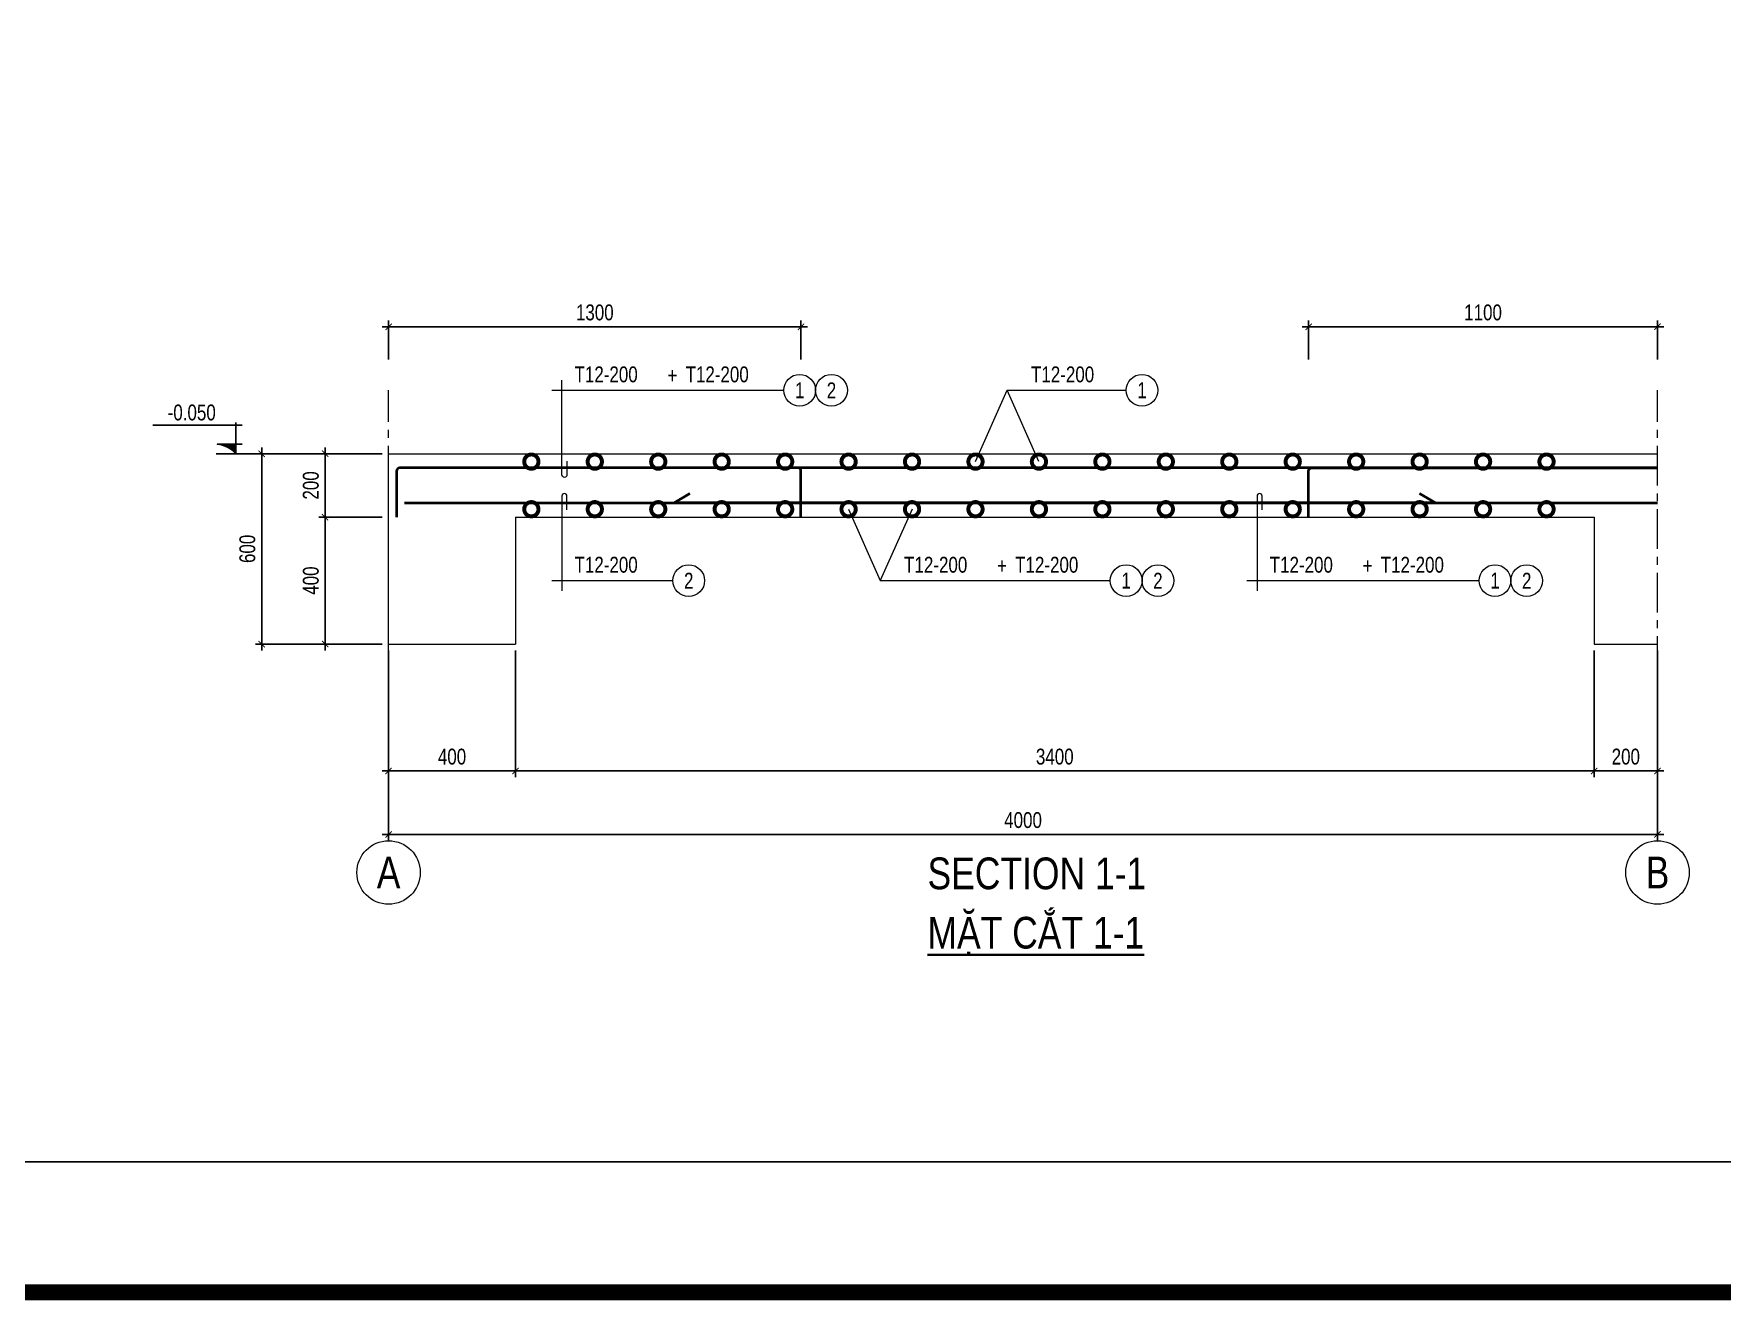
# Model space of a CAD drawing. Header units: millimetres. Extents: x 925681 to 1410834, y 71669 to 296428.
# Drawn here: x 1313414 to 1318736, y 119860 to 123852 of the extents above; entities that cross this region are included whole.
import ezdxf
from ezdxf.enums import TextEntityAlignment as Align

# ---------------------------------------------------------------- set-up
doc = ezdxf.new("R2010")
doc.units = ezdxf.units.MM
doc.header["$LTSCALE"] = 100
doc.linetypes.add('CENTER', pattern=[2, 1.25, -0.25, 0.25, -0.25])
for name, color, linetype, lineweight in [('Ap0101_grid', 145, 'CENTER', 18), ('Ap0102_dim', 145, 'Continuous', 25), ('Ap0103_level', 203, 'Continuous', 25), ('Ap0104_leader', 145, 'Continuous', 25), ('Ap0203_T', 243, 'Continuous', 35), ('Ap0205_T', 253, 'Continuous', 50), ('Ap0310_PSS', 130, 'Continuous', 18), ('Ap0314_Kh', 253, 'Continuous', 15), ('Ap0402_Reinf.S', 6, 'Continuous', 35), ('Ap0404_Reinf.slab', 5, 'Continuous', 40), ('Ap0405_Reinf.slab bot', 201, 'Continuous', 40), ('Ap0406_RT_Slab', 71, 'Continuous', 20)]:
    doc.layers.add(name, color=color, linetype=linetype, lineweight=lineweight)
doc.styles.add('Ap_vn_vni.shx', font='vn_vni.shx', dxfattribs={"width": 0.8})
doc.styles.add('Ap_Vni-helve', font='', dxfattribs={"width": 0.8, "height": 1})
doc.styles.add('Text Chuan', font='1.shx', dxfattribs={"width": 0.8})
doc.styles.get('Ap_Vni-helve').set_extended_font_data('VNI-Helve')
doc.dimstyles.new('Ap_Model', dxfattribs={"dimscale": 100, "dimtxt": 2.5, "dimasz": 1, "dimexe": 1, "dimexo": 1, "dimgap": 1, "dimtad": 1, "dimdec": 0, "dimzin": 3, "dimdsep": 46, "dimtxsty": 'Ap_vn_vni.shx', "dimblk": 'ARCHTICK', "dimcen": 1, "dimdle": 1, "dimclrd": 256, "dimclre": 256, "dimclrt": 7, "dimazin": 2, "dimtfac": 100, "dimtdec": 0, "dimtix": 1, "dimtmove": 2, "dimatfit": 2, "dimldrblk": 'OPEN30', "dimfxl": 1, "dimtolj": 1, "dimtzin": 0, "dimlwd": -1, "dimlwe": -1, "dimarcsym": 0})

# ---------------------------------------------------------------- blocks, each defined once
blk = doc.blocks.new('_ArchTick')
at = {"color": 0, "linetype": 'ByBlock', "const_width": 0.15}
blk.add_lwpolyline([(-0.5, -0.5), (0.5, 0.5)], dxfattribs=at)
blk = doc.blocks.new('*D814')
at = {"layer": 'Ap0102_dim', "transparency": 16777216}
for p, q in [((-20, -200), (-220, -200)), ((-200, -180), (-200, -620)), ((-20, -600), (-220, -600))]:
    blk.add_line(p, q, dxfattribs=at)
at = {"layer": 'Defpoints', "color": 0, "transparency": 16777216}
for p in [(0, -200), (-200, -600), (0, -600)]:
    blk.add_point(p, dxfattribs=at)
at = {"layer": 'Ap0102_dim', "transparency": 16777216, "xscale": 20, "yscale": 20, "zscale": 20}
for p, rotation in [((-200, -200), 90), ((-200, -600), 270)]:
    blk.add_blockref('_ArchTick', p, dxfattribs=dict(at, rotation=rotation))
at = {"layer": 'Ap0102_dim', "color": 7, "transparency": 16777216, "insert": (-245, -400), "char_height": 50, "attachment_point": 5, "rotation": 90, "style": 'Ap_vn_vni.shx'}
blk.add_mtext('\\A1;400', dxfattribs=at)
blk = doc.blocks.new('_Open30')
for p, q in [((-1, 0.27), (0, 0)), ((0, 0), (-1, -0.27)), ((0, 0), (-1, 0))]:
    blk.add_line(p, q)
blk = doc.blocks.new('*D815')
at = {"layer": 'Ap0102_dim', "transparency": 16777216}
for p, q in [((-20, 0), (-420, 0)), ((-400, 20), (-400, -620)), ((-20, -600), (-420, -600))]:
    blk.add_line(p, q, dxfattribs=at)
at = {"layer": 'Defpoints', "color": 0, "transparency": 16777216}
for p in [(0, 0), (-400, -600), (0, -600)]:
    blk.add_point(p, dxfattribs=at)
at = {"layer": 'Ap0102_dim', "transparency": 16777216, "xscale": 20, "yscale": 20, "zscale": 20}
for p, rotation in [((-400, 0), 90), ((-400, -600), 270)]:
    blk.add_blockref('_ArchTick', p, dxfattribs=dict(at, rotation=rotation))
at = {"layer": 'Ap0102_dim', "color": 7, "transparency": 16777216, "insert": (-445, -300), "char_height": 50, "attachment_point": 5, "rotation": 90, "style": 'Ap_vn_vni.shx'}
blk.add_mtext('\\A1;600', dxfattribs=at)
blk = doc.blocks.new('*D816')
at = {"layer": 'Ap0102_dim', "transparency": 16777216}
for p, q in [((-20, 0), (-220, 0)), ((-200, 20), (-200, -220)), ((-20, -200), (-220, -200))]:
    blk.add_line(p, q, dxfattribs=at)
at = {"layer": 'Defpoints', "color": 0, "transparency": 16777216}
for p in [(0, 0), (-200, -200), (0, -200)]:
    blk.add_point(p, dxfattribs=at)
at = {"layer": 'Ap0102_dim', "transparency": 16777216, "xscale": 20, "yscale": 20, "zscale": 20}
for p, rotation in [((-200, 0), 90), ((-200, -200), 270)]:
    blk.add_blockref('_ArchTick', p, dxfattribs=dict(at, rotation=rotation))
at = {"layer": 'Ap0102_dim', "color": 7, "transparency": 16777216, "insert": (-245, -100), "char_height": 50, "attachment_point": 5, "rotation": 90, "style": 'Ap_vn_vni.shx'}
blk.add_mtext('\\A1;200', dxfattribs=at)
blk = doc.blocks.new('*D817')
at = {"layer": 'Ap0102_dim', "transparency": 16777216}
for p, q in [((0, -620), (0, -1020)), ((400, -620), (400, -1020)), ((-20, -1000), (420, -1000))]:
    blk.add_line(p, q, dxfattribs=at)
at = {"layer": 'Defpoints', "color": 0, "transparency": 16777216}
for p in [(0, -600), (400, -600), (400, -1000)]:
    blk.add_point(p, dxfattribs=at)
at = {"layer": 'Ap0102_dim', "transparency": 16777216, "xscale": 20, "yscale": 20, "zscale": 20, "rotation": 180}
blk.add_blockref('_ArchTick', (0, -1000), dxfattribs=at)
at = {"layer": 'Ap0102_dim', "transparency": 16777216, "xscale": 20, "yscale": 20, "zscale": 20}
blk.add_blockref('_ArchTick', (400, -1000), dxfattribs=at)
at = {"layer": 'Ap0102_dim', "color": 7, "transparency": 16777216, "insert": (200, -955), "char_height": 50, "attachment_point": 5, "style": 'Ap_vn_vni.shx'}
blk.add_mtext('\\A1;400', dxfattribs=at)
blk = doc.blocks.new('*D818')
at = {"layer": 'Ap0102_dim', "transparency": 16777216}
for p, q in [((400, -620), (400, -1020)), ((3800, -620), (3800, -1020)), ((380, -1000), (3820, -1000))]:
    blk.add_line(p, q, dxfattribs=at)
at = {"layer": 'Defpoints', "color": 0, "transparency": 16777216}
for p in [(400, -600), (3800, -600), (3800, -1000)]:
    blk.add_point(p, dxfattribs=at)
at = {"layer": 'Ap0102_dim', "transparency": 16777216, "xscale": 20, "yscale": 20, "zscale": 20, "rotation": 180}
blk.add_blockref('_ArchTick', (400, -1000), dxfattribs=at)
at = {"layer": 'Ap0102_dim', "transparency": 16777216, "xscale": 20, "yscale": 20, "zscale": 20}
blk.add_blockref('_ArchTick', (3800, -1000), dxfattribs=at)
at = {"layer": 'Ap0102_dim', "color": 7, "transparency": 16777216, "insert": (2100, -955), "char_height": 50, "attachment_point": 5, "style": 'Ap_vn_vni.shx'}
blk.add_mtext('\\A1;3400', dxfattribs=at)
blk = doc.blocks.new('*D819')
at = {"layer": 'Ap0102_dim', "transparency": 16777216}
for p, q in [((3800, -620), (3800, -1020)), ((4000, -620), (4000, -1020)), ((3780, -1000), (4020, -1000))]:
    blk.add_line(p, q, dxfattribs=at)
at = {"layer": 'Defpoints', "color": 0, "transparency": 16777216}
for p in [(3800, -600), (4000, -600), (4000, -1000)]:
    blk.add_point(p, dxfattribs=at)
at = {"layer": 'Ap0102_dim', "transparency": 16777216, "xscale": 20, "yscale": 20, "zscale": 20, "rotation": 180}
blk.add_blockref('_ArchTick', (3800, -1000), dxfattribs=at)
at = {"layer": 'Ap0102_dim', "transparency": 16777216, "xscale": 20, "yscale": 20, "zscale": 20}
blk.add_blockref('_ArchTick', (4000, -1000), dxfattribs=at)
at = {"layer": 'Ap0102_dim', "color": 7, "transparency": 16777216, "insert": (3900, -955), "char_height": 50, "attachment_point": 5, "style": 'Ap_vn_vni.shx'}
blk.add_mtext('\\A1;200', dxfattribs=at)
blk = doc.blocks.new('*D820')
at = {"layer": 'Ap0102_dim', "transparency": 16777216}
for p, q in [((0, -620), (0, -1220)), ((4000, -620), (4000, -1220)), ((-20, -1200), (4020, -1200))]:
    blk.add_line(p, q, dxfattribs=at)
at = {"layer": 'Defpoints', "color": 0, "transparency": 16777216}
for p in [(0, -600), (4000, -600), (4000, -1200)]:
    blk.add_point(p, dxfattribs=at)
at = {"layer": 'Ap0102_dim', "transparency": 16777216, "xscale": 20, "yscale": 20, "zscale": 20, "rotation": 180}
blk.add_blockref('_ArchTick', (0, -1200), dxfattribs=at)
at = {"layer": 'Ap0102_dim', "transparency": 16777216, "xscale": 20, "yscale": 20, "zscale": 20}
blk.add_blockref('_ArchTick', (4000, -1200), dxfattribs=at)
at = {"layer": 'Ap0102_dim', "color": 7, "transparency": 16777216, "insert": (2000, -1155), "char_height": 50, "attachment_point": 5, "style": 'Ap_vn_vni.shx'}
blk.add_mtext('\\A1;4000', dxfattribs=at)
blk = doc.blocks.new('*D821')
at = {"layer": 'Ap0102_dim', "transparency": 16777216}
for p, q in [((-20, 400), (1320, 400)), ((0, 296.7), (0, 420)), ((1300, 296.7), (1300, 420))]:
    blk.add_line(p, q, dxfattribs=at)
at = {"layer": 'Defpoints', "color": 0, "transparency": 16777216}
for p in [(1300, 400), (0, 276.7), (1300, 276.7)]:
    blk.add_point(p, dxfattribs=at)
at = {"layer": 'Ap0102_dim', "transparency": 16777216, "xscale": 20, "yscale": 20, "zscale": 20, "rotation": 180}
blk.add_blockref('_ArchTick', (0, 400), dxfattribs=at)
at = {"layer": 'Ap0102_dim', "transparency": 16777216, "xscale": 20, "yscale": 20, "zscale": 20}
blk.add_blockref('_ArchTick', (1300, 400), dxfattribs=at)
at = {"layer": 'Ap0102_dim', "color": 7, "transparency": 16777216, "insert": (650, 445), "char_height": 50, "attachment_point": 5, "style": 'Ap_vn_vni.shx'}
blk.add_mtext('\\A1;1300', dxfattribs=at)
blk = doc.blocks.new('*D822')
at = {"layer": 'Ap0102_dim', "transparency": 16777216}
for p, q in [((4020, 400), (2880, 400)), ((2900, 296.7), (2900, 420)), ((4000, 296.7), (4000, 420))]:
    blk.add_line(p, q, dxfattribs=at)
at = {"layer": 'Defpoints', "color": 0, "transparency": 16777216}
for p in [(2900, 400), (2900, 276.7), (4000, 276.7)]:
    blk.add_point(p, dxfattribs=at)
at = {"layer": 'Ap0102_dim', "transparency": 16777216, "xscale": 20, "yscale": 20, "zscale": 20, "rotation": 180}
blk.add_blockref('_ArchTick', (2900, 400), dxfattribs=at)
at = {"layer": 'Ap0102_dim', "transparency": 16777216, "xscale": 20, "yscale": 20, "zscale": 20}
blk.add_blockref('_ArchTick', (4000, 400), dxfattribs=at)
at = {"layer": 'Ap0102_dim', "color": 7, "transparency": 16777216, "insert": (3450, 445), "char_height": 50, "attachment_point": 5, "style": 'Ap_vn_vni.shx'}
blk.add_mtext('\\A1;1100', dxfattribs=at)
blk = doc.blocks.new('*U699')
at = {"layer": 'Ap0104_leader', "lineweight": 13}
blk.add_line((-48, -225), (334, -225), dxfattribs=at)
blk.add_lwpolyline([(0, -1.6), (0, 41.6, 1), (-16, 41.6), (-16, -257)], format="xyb", dxfattribs=at)
at = {"layer": 'Ap0314_Kh', "color": 145}
blk.add_circle((384, -225), 50, dxfattribs=at)
at = {"layer": 'Ap0314_Kh', "color": 141, "style": 'Text Chuan', "width": 0.8}
blk.add_attdef('1', text='', height=50, rotation=360, dxfattribs=at).set_placement((384, -225), align=Align.MIDDLE)
at = {"layer": 'Ap0406_RT_Slab', "style": 'Ap_vn_vni.shx', "width": 0.8}
blk.add_attdef('T10', (24, -200), '', height=50, dxfattribs=at)
blk = doc.blocks.new('*U717')
at = {"layer": 'Ap0104_leader', "lineweight": 13}
for points in [[(-50, -470), (50, -245), (425, -245)], [(150, -470), (50, -245), (425, -245)]]:
    blk.add_lwpolyline(points, dxfattribs=at)
at = {"layer": 'Ap0314_Kh', "color": 145}
blk.add_circle((475, -245), 50, dxfattribs=at)
at = {"layer": 'Ap0314_Kh', "color": 141, "style": 'Text Chuan', "width": 0.8}
blk.add_attdef('1', text='', height=50, rotation=360, dxfattribs=at).set_placement((475, -245), align=Align.MIDDLE)
at = {"layer": 'Ap0406_RT_Slab', "style": 'Ap_vn_vni.shx', "width": 0.8}
blk.add_attdef('T10', (125, -220), '', height=50, dxfattribs=at)
blk = doc.blocks.new('*U715')
at = {"layer": 'Ap0104_leader', "lineweight": 13}
blk.add_line((-32, 0), (700, 0), dxfattribs=at)
blk.add_lwpolyline([(16, -223.4), (16, -266.6, -1), (0, -266.6), (0, 32)], format="xyb", dxfattribs=at)
at = {"layer": 'Ap0314_Kh', "color": 145}
for centre in [(750, 0), (850, 0)]:
    blk.add_circle(centre, 50, dxfattribs=at)
at = {"layer": 'Ap0314_Kh', "color": 141, "style": 'Text Chuan', "width": 0.8}
for tag, p in [('1', (750, 0)), ('2', (850, 0))]:
    blk.add_attdef(tag, text='', height=50, rotation=360, dxfattribs=at).set_placement(p, align=Align.MIDDLE)
at = {"layer": 'Ap0406_RT_Slab', "style": 'Ap_vn_vni.shx', "width": 0.8}
for tag, p in [('T10', (40, 25)), ('T12', (390, 25))]:
    blk.add_attdef(tag, p, '', height=50, dxfattribs=at)
blk.add_attdef('+', text='', height=50, dxfattribs=at).set_placement((348.6, 47), align=Align.MIDDLE)
blk = doc.blocks.new('*U716')
at = {"layer": 'Ap0104_leader', "lineweight": 13}
for points in [[(-100, 225), (0, 0), (725, 0)], [(100, 225), (0, 0), (725, 0)]]:
    blk.add_lwpolyline(points, dxfattribs=at)
at = {"layer": 'Ap0314_Kh', "color": 145}
for centre in [(775, 0), (875, 0)]:
    blk.add_circle(centre, 50, dxfattribs=at)
at = {"layer": 'Ap0314_Kh', "color": 141, "style": 'Text Chuan', "width": 0.8}
for tag, p in [('1', (775, 0)), ('2', (875, 0))]:
    blk.add_attdef(tag, text='', height=50, rotation=360, dxfattribs=at).set_placement(p, align=Align.MIDDLE)
at = {"layer": 'Ap0406_RT_Slab', "style": 'Ap_vn_vni.shx', "width": 0.8}
for tag, p in [('T10', (75, 25)), ('T12', (425, 25))]:
    blk.add_attdef(tag, p, '', height=50, dxfattribs=at)
blk.add_attdef('+', text='', height=50, dxfattribs=at).set_placement((383.6, 47), align=Align.MIDDLE)
blk = doc.blocks.new('*U738')
at = {"layer": 'Ap0104_leader', "lineweight": 13}
blk.add_line((-32, 0), (700, 0), dxfattribs=at)
blk.add_lwpolyline([(16, 223.4), (16, 266.6, 1), (0, 266.6), (0, -32)], format="xyb", dxfattribs=at)
at = {"layer": 'Ap0314_Kh', "color": 145}
for centre in [(750, 0), (850, 0)]:
    blk.add_circle(centre, 50, dxfattribs=at)
at = {"layer": 'Ap0314_Kh', "color": 141, "style": 'Text Chuan', "width": 0.8}
for tag, p in [('1', (750, 0)), ('2', (850, 0))]:
    blk.add_attdef(tag, text='', height=50, rotation=360, dxfattribs=at).set_placement(p, align=Align.MIDDLE)
at = {"layer": 'Ap0406_RT_Slab', "style": 'Ap_vn_vni.shx', "width": 0.8}
for tag, p in [('T10', (40, 25)), ('T12', (390, 25))]:
    blk.add_attdef(tag, p, '', height=50, dxfattribs=at)
blk.add_attdef('+', text='', height=50, dxfattribs=at).set_placement((348.6, 47), align=Align.MIDDLE)
blk = doc.blocks.new('SEC')
at = {"layer": 'Ap0203_T', "style": 'Ap_Vni-helve', "width": 0.8}
blk.add_attdef('VN', (0, 0), '', height=500, dxfattribs=at)
at = {"layer": 'Ap0205_T', "style": 'Ap_Vni-helve', "width": 0.8}
blk.add_attdef('ENG', (0, 935), '', height=500, dxfattribs=at)
blk = doc.blocks.new('*U813')
at = {"layer": 'Ap0103_level'}
h = blk.add_hatch(color=7, dxfattribs=at)
edge = h.paths.add_edge_path()
edge.add_line((-540.1, 30), (-481.5, 30))
edge.add_line((-481.5, 30), (-481.5, 0))
edge.add_ellipse((-547.6, -56.9), major_axis=(-61.7, 61.7), ratio=1, start_angle=265.723, end_angle=310.0937)
at = {"layer": 'Ap0101_grid'}
for p, q in [((0, -900), (0, 200)), ((4000, -900), (4000, 200))]:
    blk.add_line(p, q, dxfattribs=at)
at = {"layer": 'Ap0103_level', "color": 7}
blk.add_line((-742.8, 90), (-461.5, 90), dxfattribs=at)
blk.add_lwpolyline([(-481.5, 98.4), (-481.5, 0, 0.196059), (-540.1, 30), (-461.5, 30)], format="xyb", dxfattribs=at)
blk.add_lwpolyline([(-420, 0), (-543, 0)], dxfattribs=at)
at = {"layer": 'Ap0310_PSS'}
for p, q in [((0, 0), (4000, 0)), ((0, -600), (0, 0)), ((400, -200), (3800, -200)), ((400, -200), (400, -600)), ((3800, -200), (3800, -600)), ((0, -600), (400, -600)), ((3800, -600), (4000, -600))]:
    blk.add_line(p, q, dxfattribs=at)
at = {"layer": 'Ap0314_Kh'}
for centre in [(0, -1320), (4000, -1320)]:
    blk.add_circle(centre, 100, dxfattribs=at)
at = {"layer": 'Ap0402_Reinf.S', "const_width": 45}
for points in [[(443.8, -25, -1), (456.3, -25, -1)], [(643.8, -25, -1), (656.3, -25, -1)], [(843.8, -25, -1), (856.3, -25, -1)], [(1043.8, -25, -1), (1056.3, -25, -1)], [(1243.8, -25, -1), (1256.3, -25, -1)], [(1443.8, -25, -1), (1456.3, -25, -1)], [(1643.8, -25, -1), (1656.3, -25, -1)], [(1843.8, -25, -1), (1856.3, -25, -1)], [(2043.8, -25, -1), (2056.3, -25, -1)], [(2243.8, -25, -1), (2256.3, -25, -1)], [(2443.8, -25, -1), (2456.3, -25, -1)], [(2643.8, -25, -1), (2656.3, -25, -1)], [(2843.8, -25, -1), (2856.3, -25, -1)], [(3043.8, -25, -1), (3056.3, -25, -1)], [(3243.8, -25, -1), (3256.3, -25, -1)], [(3443.8, -25, -1), (3456.3, -25, -1)], [(3643.8, -25, -1), (3656.3, -25, -1)], [(443.8, -175, 1), (456.3, -175, 1)], [(643.8, -175, 1), (656.3, -175, 1)], [(843.8, -175, 1), (856.3, -175, 1)], [(1043.8, -175, 1), (1056.3, -175, 1)], [(1243.8, -175, 1), (1256.3, -175, 1)], [(1443.8, -175, 1), (1456.3, -175, 1)], [(1643.8, -175, 1), (1656.3, -175, 1)], [(1843.8, -175, 1), (1856.3, -175, 1)], [(2043.8, -175, 1), (2056.3, -175, 1)], [(2243.8, -175, 1), (2256.3, -175, 1)], [(2443.8, -175, 1), (2456.3, -175, 1)], [(2643.8, -175, 1), (2656.3, -175, 1)], [(2843.8, -175, 1), (2856.3, -175, 1)], [(3043.8, -175, 1), (3056.3, -175, 1)], [(3243.8, -175, 1), (3256.3, -175, 1)], [(3443.8, -175, 1), (3456.3, -175, 1)], [(3643.8, -175, 1), (3656.3, -175, 1)]]:
    blk.add_lwpolyline(points, format="xyb", close=True, dxfattribs=at)
at = {"layer": 'Ap0404_Reinf.slab'}
for points in [[(4000, -45), (35, -45, 0.414214), (25, -55), (25, -200)], [(1300, -200), (1300, -55, 0.414214), (1290, -45), (35, -45, 0.414214), (25, -55), (25, -200)], [(2900, -200), (2900, -55, -0.414214), (2910, -45), (4000, -45)]]:
    blk.add_lwpolyline(points, format="xyb", dxfattribs=at)
blk.add_lwpolyline([(3250, -125), (3300, -155), (900, -155), (950, -125)], dxfattribs=at)
at = {"layer": 'Ap0405_Reinf.slab bot'}
blk.add_line((50, -155), (4000, -155), dxfattribs=at)
at = {"layer": 'Ap0103_level', "style": 'Ap_vn_vni.shx', "width": 0.8}
blk.add_attdef('-0.050', text='', height=50, rotation=360, dxfattribs=at).set_placement((-620.6, 130), align=Align.MIDDLE)
at = {"layer": 'Ap0314_Kh', "style": 'Ap_Vni-helve', "width": 0.8}
for tag, p in [('A', (0, -1320)), ('B', (4000, -1320))]:
    blk.add_attdef(tag, text='', height=100, dxfattribs=at).set_placement(p, align=Align.MIDDLE)
at = {"layer": 'Ap0102_dim'}
for base, p1, p2, picture, middle in [((1300, 400), (0, 276.7), (1300, 276.7), '*D821', (650, 445)), ((400, -1000), (0, -600), (400, -600), '*D817', (200, -955)), ((4000, -1200), (0, -600), (4000, -600), '*D820', (2000, -1155)), ((3800, -1000), (400, -600), (3800, -600), '*D818', (2100, -955)), ((4000, -1000), (3800, -600), (4000, -600), '*D819', (3900, -955))]:
    dim = blk.add_linear_dim(base=base, p1=p1, p2=p2, dimstyle='Ap_Model', override={"dimscale": 20}, dxfattribs=at)
    dim.commit()
    dim.dimension.update_dxf_attribs({"geometry": picture, "text_midpoint": middle})
for base, p1, p2, angle, picture, middle in [((2900, 400), (4000, 276.7), (2900, 276.7), 180, '*D822', (3450, 445)), ((-400, -600), (0, 0), (0, -600), 90, '*D815', (-445, -300)), ((-200, -200), (0, 0), (0, -200), 90, '*D816', (-245, -100)), ((-200, -600), (0, -200), (0, -600), 90, '*D814', (-245, -400))]:
    dim = blk.add_linear_dim(base=base, p1=p1, p2=p2, angle=angle, dimstyle='Ap_Model', override={"dimscale": 20}, dxfattribs=at)
    dim.commit()
    dim.dimension.update_dxf_attribs({"geometry": picture, "text_midpoint": middle})

msp = doc.modelspace()

# ---------------------------------------------------------------- linework, layer by layer
at = {"color": 1}
msp.add_lwpolyline([(1301499.3, 138414.8), (1329824.5, 138414.8), (1329856.1, 120296), (1301530.9, 120296)], close=True, dxfattribs=at)
at = {"layer": 'Defpoints', "const_width": 50}
msp.add_lwpolyline([(1227014.9, 158084.2), (1331051, 158084.2), (1331051, 119885), (1227014.9, 119885)], close=True, dxfattribs=at)

# ---------------------------------------------------------------- block references
for name, p, values in [('*U813', (1314532.1, 122528.1), {'-0.050': '-0.050', 'B': 'B', 'A': 'A'}), ('*U715', (1315078.2, 122728.1), {'+': '+', 'T10': 'T12-200', 'T12': 'T12-200', '2': '2', '1': '1'}), ('*U717', (1316432.1, 122973.1), {'T10': 'T12-200', '1': '1'}), ('*U699', (1315094.2, 122353.1), {'T10': 'T12-200', '1': '2'}), ('*U738', (1317269.6, 122128.1), {'+': '+', 'T10': 'T12-200', 'T12': 'T12-200', '2': '2', '1': '1'}), ('*U716', (1316082.1, 122128.1), {'+': '+', '1': '1', 'T10': 'T12-200', 'T12': 'T12-200', '2': '2'})]:
    msp.add_blockref(name, p).add_auto_attribs(values)
at = {"layer": 'Ap0205_T', "xscale": 0.1999999999534339, "yscale": 0.2000000000116415, "zscale": 0.2}
msp.add_blockref('SEC', (1316230.9, 120968.4), dxfattribs=at).add_auto_attribs({'VN': '%%UMAËT CAÉT 1-1', 'ENG': 'SECTION 1-1'})

doc.saveas('drawing.dxf')
